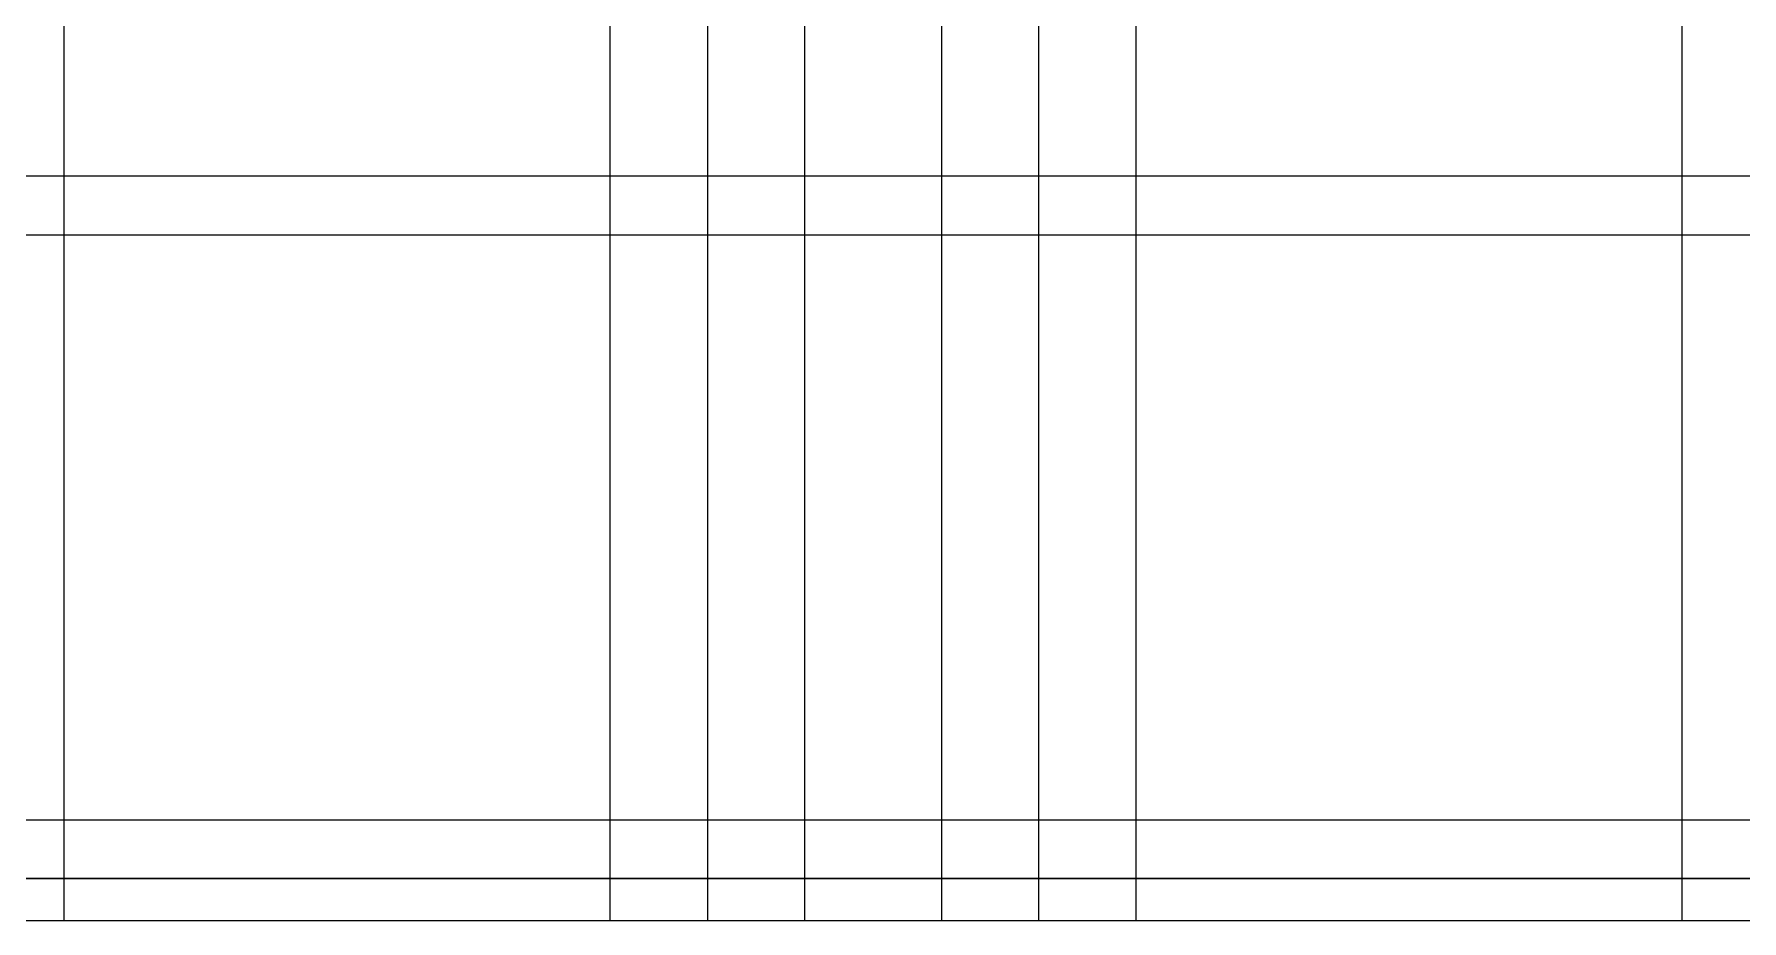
# Model space of a CAD drawing. Header units: metres. Extents: x 118 to 451, y -76 to 55.
# Drawn here: x 317.0566 to 317.1442, y -16.4139 to -16.3684 of the extents above; entities that cross this region are included whole.
import ezdxf

# ---------------------------------------------------------------- set-up
doc = ezdxf.new("R2010")
doc.units = ezdxf.units.M
doc.layers.add('A-FLOR-HRAL', color=7, linetype='Continuous', lineweight=9)
doc.layers.add('A-GENM', color=7, linetype='Continuous', lineweight=9)

# ---------------------------------------------------------------- blocks, each defined once
blk = doc.blocks.new('Railing - Railing-1755093-Nivel Top-EC')
at = {"layer": 'A-FLOR-HRAL'}
blk.add_line((37.208694, -1.992839), (35.411318, -2.758372), dxfattribs=at)
blk = doc.blocks.new('Grating Peldaño - 980 x 1000-1766995-Nivel Top-EC')
at = {"layer": 'A-GENM'}
for p, q in [((-0.44, 0.5), (-0.442166, 0.5)), ((0.49, 0.5), (-0.442166, 0.5)), ((-0.437, 0.5), (-0.44, 0.5)), ((-0.44, 0.5), (-0.44, -0.5)), ((-0.44, -0.5), (-0.44, 0.5)), ((-0.437, -0.5), (-0.437, 0.5)), ((-0.404, 0.5), (-0.407, 0.5)), ((-0.407, 0.5), (-0.407, -0.5)), ((-0.404, -0.5), (-0.404, 0.5)), ((0.49, 0.455), (-0.442166, 0.455)), ((-0.442166, 0.45), (0.49, 0.45)), ((-0.442166, 0.445), (0.49, 0.445))]:
    blk.add_line(p, q, dxfattribs=at)
blk = doc.blocks.new('Grating Peldaño - 980 x 1000-V26-Nivel Top-EC')
at = {"layer": 'A-GENM'}
for p, q in [((-0.44, 0.5), (-0.44, -0.5)), ((-0.44, -0.5), (-0.44, 0.5)), ((-0.437, -0.5), (-0.437, 0.5)), ((-0.407, 0.5), (-0.407, -0.5)), ((-0.404, -0.5), (-0.404, 0.5)), ((0.49, -0.445), (-0.442166, -0.445)), ((0.49, -0.45), (-0.442166, -0.45)), ((-0.442166, -0.455), (0.49, -0.455)), ((-0.442166, -0.5), (-0.44, -0.5)), ((-0.442166, -0.5), (0.49, -0.5)), ((-0.44, -0.5), (-0.437, -0.5)), ((-0.407, -0.5), (-0.404, -0.5))]:
    blk.add_line(p, q, dxfattribs=at)

msp = doc.modelspace()

# ---------------------------------------------------------------- block references
at = {"layer": 'A-FLOR-HRAL', "rotation": 336.93}
msp.add_blockref('Railing - Railing-1755093-Nivel Top-EC', (284.637507, 0), dxfattribs=at)
at = {"layer": 'A-GENM'}
for name, p, rotation in [('Grating Peldaño - 980 x 1000-V26-Nivel Top-EC', (316.641092, -15.971728), 89.9999999999999), ('Grating Peldaño - 980 x 1000-1766995-Nivel Top-EC', (317.558092, -15.971728), 89.99999999999984)]:
    msp.add_blockref(name, p, dxfattribs=dict(at, rotation=rotation))

doc.saveas('drawing.dxf')
